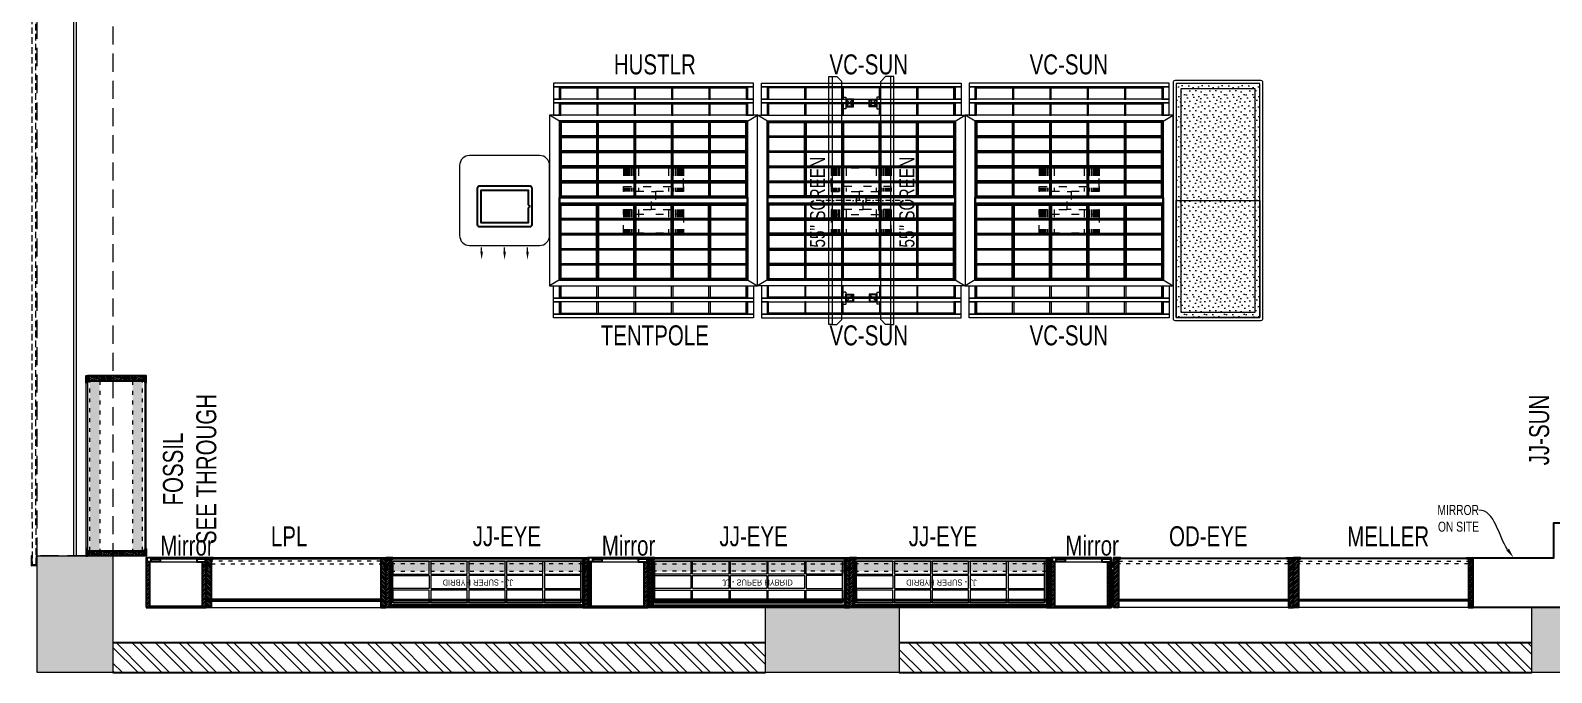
# Model space of a CAD drawing. Header units: feet. Extents: x 3060731 to 3073674, y -5462724 to -5455094.
# Drawn here: x 3060731 to 3068343, y -5462724 to -5459511 of the extents above; entities that cross this region are included whole.
import ezdxf
from ezdxf import colors
from ezdxf.entities.mleader import LeaderData, LeaderLine
from ezdxf.math import Vec2, Vec3

# ---------------------------------------------------------------- set-up
doc = ezdxf.new("R2010")
doc.units = ezdxf.units.FT
doc.header["$LTSCALE"] = 33
doc.header["$MEASUREMENT"] = 0
for name, pattern in [('a_p6_plan_L18$0$HIDDEN', [0.375, 0.25, -0.125]), ('ACAD_ISO03W100', [30, 12, -18]), ('DASHDOT2', [0.5, 0.25, -0.125, 0, -0.125]), ('HIDDEN2', [4.7625, 3.175, -1.5875]), ('HIDDENX2', [0.75, 0.5, -0.25])]:
    doc.linetypes.add(name, pattern=pattern)
for name, color, linetype, lineweight in [('A-Glazing', 4, 'Continuous', 20), ('A-shutter', 8, 'Continuous', 18), ('beam', 90, 'Continuous', 9), ('Column', 243, 'Continuous', 9), ('LENS-DIM', 252, 'Continuous', 5), ('LENS-HATCH', 251, 'Continuous', 5), ('LENS-PARTITION', 21, 'Continuous', 25), ('LENS-TEXT', 31, 'Continuous', 5), ('LENS_DIMENSION', 193, 'Continuous', 0), ('LENS_TEXT', 31, 'Continuous', 5), ('LK-EQPMT', 3, 'Continuous', 18), ('LK-FF&E FLOOR', 1, 'Continuous', 9), ('LK-FF&E WALL', 1, 'Continuous', 9), ('LK-IT', 3, 'Continuous', 18), ('LN-ELEVATION-1', 81, 'Continuous', 25), ('LN-ELEVATION-2', 103, 'Continuous', 20), ('LN-ELEVATION-3', 125, 'Continuous', 18), ('LN-ELEVATION-4', 145, 'Continuous', 13), ('LN-ELEVATION-5', 167, 'Continuous', 5), ('LN-HATCH', 251, 'Continuous', 0), ('PLANO-TXT', 252, 'Continuous', 5), ('rolling shutter', 1, 'Continuous', 5)]:
    doc.layers.add(name, color=color, linetype=linetype, lineweight=lineweight)
doc.layers.add('A-WALL', color=1, linetype='Continuous')
doc.styles.add('LK TXT', font='GILC____.TTF', dxfattribs={"height": 100})
doc.styles.get("Standard").update_dxf_attribs({"font": 'GILC____.TTF'})
pattern_1 = [(315, (-2979398.29, 5461559.52), (58.8666395, 58.8666395), []), (315, (-2979398.29, 5461520.27), (58.8666395, 58.8666395), [])]
pattern_2 = [(45, (4208834.247, 1706614.74), (-4.4901280605, 4.4901280605), [])]
pattern_3 = [(45, (4209134.247, 1706614.74), (-4.4901280605, 4.4901280605), [])]
pattern_4 = [(45, (-22641017.7406, 5157647.994), (-4.4901280605, 4.4901280605), [])]
pattern_5 = [(45, (4210053.0415, 1706864.74), (-4.4901280605, 4.4901280605), [])]
pattern_6 = [(45, (-583719.1914, 43520.887), (3.31456304, 12.1533978), [15.625, -3.125, 0, -3.125])]
pattern_7 = [(45, (-584019.1914, 43520.887), (3.31456304, 12.1533978), [15.625, -3.125, 0, -3.125])]

# ---------------------------------------------------------------- blocks, each defined once
blk = doc.blocks.new('*U43')
at = {"layer": 'A-shutter', "color": 5, "ltscale": 10}
for points in [[(41037616.6, -1561539.2), (41037616.6, -1561544.2), (41037571.6, -1561544.2), (41037571.6, -1561564.2), (41037616.6, -1561564.2), (41037616.6, -1561569.2), (41037566.6, -1561569.2), (41037566.6, -1561539.2)], [(41044076.6, -1561539.2), (41044076.6, -1561544.2), (41044121.6, -1561544.2), (41044121.6, -1561564.2), (41044076.6, -1561564.2), (41044076.6, -1561569.2), (41044126.6, -1561569.2), (41044126.6, -1561539.2)]]:
    blk.add_lwpolyline(points, close=True, dxfattribs=at)
at = {"layer": 'A-shutter', "color": 5, "linetype": 'HIDDENX2', "ltscale": 2}
blk.add_lwpolyline([(41037571.6, -1561544.2), (41037571.6, -1561564.2), (41044121.6, -1561564.2), (41044121.6, -1561544.2)], close=True, dxfattribs=at)
blk = doc.blocks.new('A$C050f36e8')
at = {"layer": 'Column'}
h = blk.add_hatch(color=8, dxfattribs=at)
h.dxf.hatch_style = 1
h.paths.add_polyline_path([(-12530, 0), (-12530, 585), (-12910, 585), (-12910, 0)])
h.paths.add_polyline_path([(-12530, 7045), (-12530, 7630), (-12910, 7630), (-12910, 7045)])
h.paths.add_polyline_path([(-8595, 7305), (-8595, 7630), (-9265, 7630), (-9265, 7305)])
h.paths.add_polyline_path([(-8595, 0), (-8595, 325), (-9265, 325), (-9265, 0)])
h.paths.add_polyline_path([(-4755, 0), (-4755, 325), (-5430, 325), (-5430, 0)])
h.paths.add_polyline_path([(-4755, 7305), (-4755, 7630), (-5430, 7630), (-5430, 7305)])
h.paths.add_polyline_path([(-1395, 6990), (-1395, 7630), (-1645, 7630), (-1645, 6990)])
h.paths.add_polyline_path([(-1395, 1240), (-1395, 1790), (-1645, 1790), (-1645, 1240)])
at = {"layer": 'LN-HATCH'}
h = blk.add_hatch(dxfattribs=at)
h.set_pattern_fill('ANSI32', color=256, scale=222, angle=-90)
h.set_pattern_definition(pattern_1)
h.paths.add_polyline_path([(-1395, 4300), (-1395, 6990), (-1545, 6990), (-1545, 4300)])
h.paths.add_polyline_path([(-1395, 1790), (-1395, 3130), (-1545, 3130), (-1545, 1790)])
h.paths.add_polyline_path([(-150, 1240), (-150, 150), (-585, 150), (-585, 0), (0, 0), (0, 1390), (-1395, 1390), (-1395, 1240)])
h.paths.add_polyline_path([(-1185, 0), (-1185, 150), (-2450, 150), (-2450, 1390), (-2600, 1390), (-2600, 150), (-4755, 150), (-4755, 0)])
h.paths.add_polyline_path([(-1645, 7480), (-1645, 7630), (-4755, 7630), (-4755, 7480)])
h.paths.add_polyline_path([(-9265, 7480), (-9265, 7630), (-12530, 7630), (-12530, 7480)])
h.paths.add_polyline_path([(-9265, 0), (-9265, 150), (-12530, 150), (-12530, 0)])
h = blk.add_hatch(dxfattribs=at)
h.set_pattern_fill('ANSI32', color=256, scale=222, angle=-90)
h.set_pattern_definition(pattern_1)
h.paths.add_polyline_path([(-5430, 7480), (-5430, 7630), (-8595, 7630), (-8595, 7480)])
h.paths.add_polyline_path([(-5430, 0), (-5430, 150), (-8595, 150), (-8595, 0)])
at = {"layer": 'A-WALL'}
for p, q in [((-12530, 150), (-9265, 150)), ((-8595, 150), (-5430, 150)), ((-12530, 0), (-9265, 0)), ((-8595, 0), (-5430, 0))]:
    blk.add_line(p, q, dxfattribs=at)
at = {"layer": 'beam', "linetype": 'a_p6_plan_L18$0$HIDDEN', "lineweight": 5, "ltscale": 11}
blk.add_lwpolyline([(-12530, 585), (-12910, 585), (-12910, 7045), (-12530, 7045)], close=True, dxfattribs=at)
at = {"layer": 'Column'}
for points in [[(-12530, 585), (-12530, 0), (-12910, 0), (-12910, 585)], [(-8595, 325), (-8595, 0), (-9265, 0), (-9265, 325)], [(-4755, 325), (-4755, 0), (-5430, 0), (-5430, 325)]]:
    blk.add_lwpolyline(points, close=True, dxfattribs=at)
at = {"layer": 'rolling shutter', "color": 2, "rotation": 270.0256034861112}
blk.add_blockref('*U43', (1530287.9, 41045355.3), dxfattribs=at)
blk = doc.blocks.new('MIRROR')
at = {"layer": 'LN-HATCH', "ltscale": 0.5}
h = blk.add_hatch(dxfattribs=at)
h.set_pattern_fill('ANSI31', color=256, scale=2)
h.set_pattern_definition([(45, (4060433.7416, 1708720.787), (-4.4901280605, 4.4901280605), [])])
h.paths.add_polyline_path([(212.9, 101.3), (230.9, 101.3), (230.9, -127.7), (212.9, -127.7)])
h.paths.add_polyline_path([(230.9, 95.3), (494.9, 95.3), (494.9, 101.3), (230.9, 101.3)])
h.paths.add_polyline_path([(512.9, 101.3), (494.9, 101.3), (494.9, -127.7), (512.9, -127.7)])
at = {"layer": 'Defpoints'}
blk.add_lwpolyline([(512.9, 101.3), (212.9, 101.3), (212.9, -148.7), (512.9, -148.7)], close=True, dxfattribs=at)
at = {"layer": 'LN-ELEVATION-1'}
for points in [[(212.9, 101.3), (230.9, 101.3), (230.9, -127.7), (212.9, -127.7)], [(230.9, 95.3), (494.9, 95.3), (494.9, 101.3), (230.9, 101.3)], [(512.9, 101.3), (494.9, 101.3), (494.9, -127.7), (512.9, -127.7)], [(259.9, -141.7), (259.9, -127.7), (214.9, -127.7), (214.9, -148.7), (223.9, -148.7), (223.9, -147.2), (216.4, -147.2), (216.4, -141.7)], [(442.9, -141.7), (442.9, -127.7), (487.9, -127.7), (487.9, -148.7), (478.9, -148.7), (478.9, -147.2), (486.4, -147.2), (486.4, -141.7)], [(504.9, -148.7), (504.9, -147.2), (509.4, -147.2), (509.4, -129.2), (487.9, -129.2), (487.9, -127.7), (510.9, -127.7), (510.9, -148.7)]]:
    blk.add_lwpolyline(points, close=True, dxfattribs=at)
at = {"layer": 'LN-ELEVATION-2', "color": 4, "lineweight": 0}
blk.add_lwpolyline([(216.4, -141.7), (486.4, -141.7), (486.4, -147.2), (216.4, -147.2)], close=True, dxfattribs=at)
at = {"layer": 'LN-ELEVATION-2'}
blk.add_lwpolyline([(259.9, -141.7), (442.9, -141.7), (442.9, -127.7), (259.9, -127.7)], close=True, dxfattribs=at)
at = {"layer": 'LN-ELEVATION-4', "ltscale": 0.5}
blk.add_line((478.9, -148.7), (223.9, -148.7), dxfattribs=at)
blk = doc.blocks.new('JJ SH 900')
at = {"layer": 'LN-HATCH', "ltscale": 0.5}
h = blk.add_hatch(dxfattribs=at)
h.set_pattern_fill('ANSI31', color=256, scale=50)
h.paths.add_polyline_path([(-911.8, 0), (-911.8, -190), (-905.8, -190), (-905.8, -200), (-911.8, -200), (-911.8, -244), (-886.8, -244), (-886.8, 0)])
h = blk.add_hatch(dxfattribs=at)
h.set_pattern_fill('ANSI31', color=256, scale=2)
h.set_pattern_definition(pattern_2)
h.paths.add_polyline_path([(-11.8, 0), (-11.8, -190), (-17.8, -190), (-17.8, -200), (-11.8, -200), (-11.8, -244), (-36.8, -244), (-36.8, 0)])
h = blk.add_hatch(dxfattribs=at)
h.set_pattern_fill('ANSI31', color=256, scale=2)
h.set_pattern_definition(pattern_3)
h.paths.add_polyline_path([(-36.8, -40), (-886.8, -40), (-886.8, -34), (-36.8, -34)])
h = blk.add_hatch(dxfattribs=at)
h.set_pattern_fill('ANSI31', color=256, scale=2)
h.set_pattern_definition(pattern_3)
h.paths.add_polyline_path([(-876.8, -244), (-876.8, -250), (-911.8, -250), (-911.8, -244)])
h = blk.add_hatch(dxfattribs=at)
h.set_pattern_fill('ANSI31', color=256, scale=2)
h.set_pattern_definition(pattern_2)
h.paths.add_polyline_path([(-46.8, -244), (-46.8, -250), (-11.8, -250), (-11.8, -244)])
at = {"layer": 'LN-ELEVATION-1', "ltscale": 0.5}
for points in [[(-911.8, 0), (-911.8, -190), (-905.8, -190), (-905.8, -200), (-911.8, -200), (-911.8, -244), (-886.8, -244), (-886.8, 0)], [(-11.8, 0), (-11.8, -190), (-17.8, -190), (-17.8, -200), (-11.8, -200), (-11.8, -244), (-36.8, -244), (-36.8, 0)], [(-36.8, -40), (-886.8, -40), (-886.8, -34), (-36.8, -34)], [(-876.8, -244), (-876.8, -250), (-911.8, -250), (-911.8, -244)], [(-46.8, -244), (-46.8, -250), (-11.8, -250), (-11.8, -244)]]:
    blk.add_lwpolyline(points, close=True, dxfattribs=at)
at = {"layer": 'LN-ELEVATION-3', "ltscale": 0.5}
for p, q in [((-886.8, 0), (-36.8, 0)), ((-876.8, -244), (-46.8, -244)), ((-46.8, -250), (-876.8, -250))]:
    blk.add_line(p, q, dxfattribs=at)
at = {"layer": 'LN-ELEVATION-4', "linetype": 'ACAD_ISO03W100', "ltscale": 0.05}
blk.add_lwpolyline([(-886.8, -220), (-36.8, -220), (-36.8, -232), (-886.8, -232)], close=True, dxfattribs=at)
blk = doc.blocks.new('JJ SHD 1010')
h = blk.add_hatch(color=177)
h.dxf.hatch_style = 1
h.paths.add_polyline_path([(992, 68), (25, 68), (25, 18), (992, 18)])
at = {"layer": 'LN-HATCH', "ltscale": 0.5}
h = blk.add_hatch(dxfattribs=at)
h.set_pattern_fill('ANSI31', color=256, scale=2)
h.set_pattern_definition(pattern_4)
h.paths.add_polyline_path([(7, 250), (7, 60), (13, 60), (13, 50), (7, 50), (7, 6), (25, 6), (25, 250)])
h = blk.add_hatch(dxfattribs=at)
h.set_pattern_fill('ANSI31', color=256, scale=2)
h.set_pattern_definition([(45, (-26738022.0714, 3448847.7265), (-4.4901280605, 4.4901280605), [])])
h.paths.add_polyline_path([(1017, 250), (1017, 60), (1011, 60), (1011, 50), (1017, 50), (1017, 6), (999, 6), (999, 250)])
h = blk.add_hatch(dxfattribs=at)
h.set_pattern_fill('ANSI31', color=256, scale=2)
h.set_pattern_definition(pattern_5)
h.paths.add_polyline_path([(882, 210), (32, 210), (32, 216), (882, 216)])
h = blk.add_hatch(dxfattribs=at)
h.set_pattern_fill('ANSI31', color=256, scale=2)
h.set_pattern_definition(pattern_4)
h.paths.add_polyline_path([(35, 6), (35, 0), (7, 0), (7, 6)])
h = blk.add_hatch(dxfattribs=at)
h.set_pattern_fill('ANSI31', color=256, scale=2)
h.set_pattern_definition(pattern_5)
h.paths.add_polyline_path([(42, 6), (42, 0), (7, 0), (7, 6)])
h = blk.add_hatch(dxfattribs=at)
h.set_pattern_fill('ANSI31', color=256, scale=2)
h.set_pattern_definition([(45, (-22640834.7406, 5157647.994), (-4.4901280605, 4.4901280605), [])])
h.paths.add_polyline_path([(982, 6), (982, 0), (1017, 0), (1017, 6)])
h = blk.add_hatch(dxfattribs=at)
h.set_pattern_fill('ANSI31', color=256, scale=2)
h.set_pattern_definition([(45, (4209863.0415, 1706864.74), (-4.4901280605, 4.4901280605), [])])
h.paths.add_polyline_path([(982, 6), (982, 0), (1017, 0), (1017, 6)])
at = {"layer": 'LN-ELEVATION-1', "ltscale": 0.5}
for points in [[(7, 250), (7, 60), (13, 60), (13, 50), (7, 50), (7, 6), (25, 6), (25, 250)], [(7, 250), (7, 60), (13, 60), (13, 50), (7, 50), (7, 6), (32, 6), (32, 250)], [(25, 238), (999, 238), (999, 244), (25, 244)], [(1017, 250), (1017, 60), (1011, 60), (1011, 50), (1017, 50), (1017, 6), (992, 6), (992, 250)], [(1017, 250), (1017, 60), (1011, 60), (1011, 50), (1017, 50), (1017, 6), (999, 6), (999, 250)], [(992, 210), (32, 210), (32, 216), (992, 216)], [(42, 6), (42, 0), (7, 0), (7, 6)], [(42, 6), (42, 0), (7, 0), (7, 6)], [(982, 6), (982, 0), (1017, 0), (1017, 6)], [(982, 6), (982, 0), (1017, 0), (1017, 6)]]:
    blk.add_lwpolyline(points, close=True, dxfattribs=at)
at = {"layer": 'LN-ELEVATION-2', "ltscale": 0.5}
blk.add_lwpolyline([(41.7, 226), (982, 226), (982, 18), (41.7, 18)], close=True, dxfattribs=at)
at = {"layer": 'LN-ELEVATION-3', "ltscale": 0.5}
for p, q in [((999, 250), (25, 250)), ((32, 250), (992, 250)), ((982, 6), (42, 6)), ((42, 6), (982, 6)), ((42, 0), (982, 0)), ((982, 0), (42, 0))]:
    blk.add_line(p, q, dxfattribs=at)
for points in [[(223.3, 226), (41.7, 226), (41.7, 162), (223.3, 162)], [(223.3, 154), (41.7, 154), (41.7, 90), (223.3, 90)], [(413, 226), (231.3, 226), (231.3, 162), (413, 162)], [(413, 154), (231.3, 154), (231.3, 90), (413, 90)], [(602.7, 226), (421, 226), (421, 162), (602.7, 162)], [(602.7, 154), (421, 154), (421, 90), (602.7, 90)], [(792.3, 226), (610.7, 226), (610.7, 162), (792.3, 162)], [(792.3, 154), (610.7, 154), (610.7, 90), (792.3, 90)], [(982, 226), (800.3, 226), (800.3, 162), (982, 162)], [(982, 90), (800.3, 90), (800.3, 154), (982, 154)], [(223.3, 82), (41.7, 82), (41.7, 18), (223.3, 18)], [(413, 82), (231.3, 82), (231.3, 18), (413, 18)], [(602.7, 82), (421, 82), (421, 18), (602.7, 18)], [(792.3, 82), (610.7, 82), (610.7, 18), (792.3, 18)], [(982, 82), (800.3, 82), (800.3, 18), (982, 18)]]:
    blk.add_lwpolyline(points, close=True, dxfattribs=at)
at = {"layer": 'LN-ELEVATION-4', "linetype": 'ACAD_ISO03W100', "ltscale": 0.05}
for points in [[(992, 68), (25, 68), (25, 18), (992, 18)], [(32, 30), (992, 30), (992, 18), (32, 18)]]:
    blk.add_lwpolyline(points, close=True, dxfattribs=at)
at = {"ltscale": 0.5, "insert": (380.5, 139.3), "char_height": 30, "attachment_point": 1}
blk.add_mtext_dynamic_manual_height_columns('\\pt120;JJ - SUPER HYBRID', width=526.835, gutter_width=500, heights=[0], dxfattribs=at)
blk = doc.blocks.new('JJ STSH 900')
h = blk.add_hatch(color=177)
h.dxf.hatch_style = 1
h.paths.add_polyline_path([(425, 50), (-425, 50), (-425, 0), (425, 0)])
h = blk.add_hatch(color=177)
h.dxf.hatch_style = 1
h.paths.add_polyline_path([(425, -164), (-425, -164), (-425, -214), (425, -214)])
at = {"layer": 'LN-HATCH', "ltscale": 0.5}
h = blk.add_hatch(dxfattribs=at)
h.set_pattern_fill('ANSI36', color=256, scale=50)
h.set_pattern_definition(pattern_6)
h.paths.add_polyline_path([(-415, 62), (-415, 68), (-450, 68), (-450, 62)])
h = blk.add_hatch(dxfattribs=at)
h.set_pattern_fill('ANSI36', color=256, scale=50)
h.set_pattern_definition(pattern_6)
h.paths.add_polyline_path([(-425, 62), (-450, 62), (-450, 18), (-450, 8), (-450, -226), (-425, -226)])
h = blk.add_hatch(dxfattribs=at)
h.set_pattern_fill('ANSI36', color=256, scale=50)
h.set_pattern_definition(pattern_7)
h.paths.add_polyline_path([(415, 62), (415, 68), (450, 68), (450, 62)])
h = blk.add_hatch(dxfattribs=at)
h.set_pattern_fill('ANSI36', color=256, scale=50)
h.set_pattern_definition(pattern_7)
h.paths.add_polyline_path([(450, 8), (450, 18), (450, 62), (425, 62), (425, -226), (450, -226)])
h = blk.add_hatch(dxfattribs=at)
h.set_pattern_fill('ANSI36', color=256, scale=50)
h.set_pattern_definition(pattern_6)
h.paths.add_polyline_path([(-415, -226), (-415, -232), (-450, -232), (-450, -226)])
h = blk.add_hatch(dxfattribs=at)
h.set_pattern_fill('ANSI36', color=256, scale=50)
h.set_pattern_definition(pattern_7)
h.paths.add_polyline_path([(415, -226), (415, -232), (450, -232), (450, -226)])
at = {"layer": 'LN-ELEVATION-1', "ltscale": 0.5}
for points in [[(-415, 62), (-415, 68), (-450, 68), (-450, 62)], [(-450, -226), (-450, 8), (-450, 8), (-450, 18), (-450, 18), (-450, 62), (-425, 62), (-425, -226)], [(415, 62), (415, 68), (450, 68), (450, 62)], [(450, -226), (450, 8), (450, 8), (450, 18), (450, 18), (450, 62), (425, 62), (425, -226)], [(-415, -226), (-415, -232), (-450, -232), (-450, -226)], [(415, -226), (415, -232), (450, -232), (450, -226)]]:
    blk.add_lwpolyline(points, close=True, dxfattribs=at)
at = {"layer": 'LN-ELEVATION-3', "ltscale": 0.5}
for p, q in [((-415, 68), (415, 68)), ((415, 62), (-415, 62)), ((425, -226), (-425, -226)), ((415, -226), (-415, -226)), ((-415, -232), (415, -232))]:
    blk.add_line(p, q, dxfattribs=at)
at = {"layer": 'LN-ELEVATION-4', "linetype": 'ACAD_ISO03W100', "ltscale": 0.05}
for points in [[(425, 0), (-425, 0), (-425, 50), (425, 50)], [(425, -164), (-425, -164), (-425, -214), (425, -214)]]:
    blk.add_lwpolyline(points, close=True, dxfattribs=at)
blk = doc.blocks.new('ffgd')
at = {"layer": 'LN-ELEVATION-4', "linetype": 'ACAD_ISO03W100', "ltscale": 0.1}
blk.add_lwpolyline([(0, 47.3), (0, -41.5), (-20, -41.5), (-20, 47.3)], close=True, dxfattribs=at)
at = {"layer": 'LN-ELEVATION-5', "linetype": 'ACAD_ISO03W100', "ltscale": 0.1}
for p, q in [((-159.9, 165.7), (-159.9, 47.3)), ((-159.7, 165.7), (-159.7, 47.3)), ((-159.4, 165.7), (-159.4, 47.3)), ((-159, 165.7), (-159, 47.3)), ((-158.5, 165.7), (-158.5, 47.3)), ((-157.9, 165.7), (-157.9, 47.3)), ((-157.1, 165.7), (-157.1, 47.3)), ((-156.1, 165.7), (-156.1, 47.3)), ((-154.1, 165.7), (-154.1, 47.3)), ((-151.1, 165.7), (-151.1, 47.3)), ((-146.1, 165.7), (-146.1, 47.3)), ((-141.1, 165.7), (-141.1, 47.3)), ((-135.1, 165.7), (-135.1, 47.3)), ((-128.1, 165.7), (-128.1, 47.3)), ((-120.1, 165.7), (-120.1, 47.3)), ((-111.1, 165.7), (-111.1, 47.3)), ((-102.1, 165.7), (-102.1, 47.3)), ((-85, 165.7), (-85, 47.3)), ((65, 165.7), (65, 47.3)), ((82.1, 165.7), (82.1, 47.3)), ((91.1, 165.7), (91.1, 47.3)), ((100.1, 165.7), (100.1, 47.3)), ((108.1, 165.7), (108.1, 47.3)), ((115.1, 165.7), (115.1, 47.3)), ((121.1, 165.7), (121.1, 47.3)), ((126.1, 165.7), (126.1, 47.3)), ((131.1, 165.7), (131.1, 47.3)), ((134.1, 165.7), (134.1, 47.3)), ((136.1, 165.7), (136.1, 47.3)), ((137.1, 165.7), (137.1, 47.3)), ((137.9, 165.7), (137.9, 47.3)), ((138.5, 165.7), (138.5, 47.3)), ((139, 165.7), (139, 47.3)), ((139.4, 165.7), (139.4, 47.3)), ((139.7, 165.7), (139.7, 47.3)), ((139.9, 165.7), (139.9, 47.3)), ((-159.9, -41.5), (-159.9, -159.9)), ((-159.7, -41.5), (-159.7, -159.9)), ((-159.4, -41.5), (-159.4, -159.9)), ((-159, -41.5), (-159, -159.9)), ((-158.5, -41.5), (-158.5, -159.9)), ((-157.9, -41.5), (-157.9, -159.9)), ((-157.1, -41.5), (-157.1, -159.9)), ((-156.1, -41.5), (-156.1, -159.9)), ((-154.1, -41.5), (-154.1, -159.9)), ((-151.1, -41.5), (-151.1, -159.9)), ((-146.1, -41.5), (-146.1, -159.9)), ((-141.1, -41.5), (-141.1, -159.9)), ((-135.1, -41.5), (-135.1, -159.9)), ((-128.1, -41.5), (-128.1, -159.9)), ((-120.1, -41.5), (-120.1, -159.9)), ((-111.1, -41.5), (-111.1, -159.9)), ((-102.1, -41.5), (-102.1, -159.9)), ((-85, -41.5), (-85, -159.9)), ((65, -41.5), (65, -159.9)), ((82.1, -41.5), (82.1, -159.9)), ((91.1, -41.5), (91.1, -159.9)), ((100.1, -41.5), (100.1, -159.9)), ((108.1, -41.5), (108.1, -159.9)), ((115.1, -41.5), (115.1, -159.9)), ((121.1, -41.5), (121.1, -159.9)), ((126.1, -41.5), (126.1, -159.9)), ((131.1, -41.5), (131.1, -159.9)), ((134.1, -41.5), (134.1, -159.9)), ((136.1, -41.5), (136.1, -159.9)), ((137.1, -41.5), (137.1, -159.9)), ((137.9, -41.5), (137.9, -159.9)), ((138.5, -41.5), (138.5, -159.9)), ((139, -41.5), (139, -159.9)), ((139.4, -41.5), (139.4, -159.9)), ((139.7, -41.5), (139.7, -159.9)), ((139.9, -41.5), (139.9, -159.9))]:
    blk.add_line(p, q, dxfattribs=at)
for points in [[(140, 73), (140, 165.7), (-160, 165.7), (-160, 73)], [(140, -67.1), (140, -159.9), (-160, -159.9), (-160, -67.1)]]:
    blk.add_lwpolyline(points, dxfattribs=at)
for points in [[(140, 73), (140, 47.3), (-160, 47.3), (-160, 73)], [(140, -41.5), (140, -67.1), (-160, -67.1), (-160, -41.5)]]:
    blk.add_lwpolyline(points, close=True, dxfattribs=at)
blk = doc.blocks.new('EURO 1040 x 1175')
at = {"layer": 'LN-ELEVATION-1'}
for points in [[(-470, -327.4), (470, -327.4), (470, 467.6), (-470, 467.6)], [(-470, 85.1), (470, 85.1), (470, 467.6), (-470, 467.6)], [(-283.2, 85.1), (-277.2, 85.1), (-277.2, 467.6), (-283.2, 467.6)], [(-96.4, 85.1), (-90.4, 85.1), (-90.4, 467.6), (-96.4, 467.6)], [(90.4, 85.1), (96.4, 85.1), (96.4, 467.6), (90.4, 467.6)], [(277.2, 85.1), (283.2, 85.1), (283.2, 467.6), (277.2, 467.6)], [(-470, 386.6), (-283.2, 386.6), (-283.2, 392.6), (-470, 392.6)], [(-277.2, 386.6), (-96.4, 386.6), (-96.4, 392.6), (-277.2, 392.6)], [(-90.4, 386.6), (90.4, 386.6), (90.4, 392.6), (-90.4, 392.6)], [(96.4, 386.6), (277.2, 386.6), (277.2, 392.6), (96.4, 392.6)], [(283.2, 386.6), (470, 386.6), (470, 392.6), (283.2, 392.6)], [(-470, 311.2), (-283.2, 311.2), (-283.2, 317.2), (-470, 317.2)], [(-277.2, 311.2), (-96.4, 311.2), (-96.4, 317.2), (-277.2, 317.2)], [(-90.4, 311.2), (90.4, 311.2), (90.4, 317.2), (-90.4, 317.2)], [(96.4, 311.2), (277.2, 311.2), (277.2, 317.2), (96.4, 317.2)], [(283.2, 311.2), (470, 311.2), (470, 317.2), (283.2, 317.2)], [(-470, 235.8), (-283.2, 235.8), (-283.2, 241.8), (-470, 241.8)], [(-277.2, 235.8), (-96.4, 235.8), (-96.4, 241.8), (-277.2, 241.8)], [(-90.4, 235.8), (90.4, 235.8), (90.4, 241.8), (-90.4, 241.8)], [(96.4, 235.8), (277.2, 235.8), (277.2, 241.8), (96.4, 241.8)], [(283.2, 235.8), (470, 235.8), (470, 241.8), (283.2, 241.8)], [(-470, 160.4), (-283.2, 160.4), (-283.2, 166.4), (-470, 166.4)], [(-277.2, 160.4), (-96.4, 160.4), (-96.4, 166.4), (-277.2, 166.4)], [(-90.4, 160.4), (90.4, 160.4), (90.4, 166.4), (-90.4, 166.4)], [(96.4, 160.4), (277.2, 160.4), (277.2, 166.4), (96.4, 166.4)], [(283.2, 160.4), (470, 160.4), (470, 166.4), (283.2, 166.4)], [(-470, 85.1), (470, 85.1), (470, 55.1), (-470, 55.1)], [(-470, 55.1), (470, 55.1), (470, -327.4), (-470, -327.4)], [(-283.2, 55.1), (-277.2, 55.1), (-277.2, -327.4), (-283.2, -327.4)], [(-96.4, 55.1), (-90.4, 55.1), (-90.4, -327.4), (-96.4, -327.4)], [(90.4, 55.1), (96.4, 55.1), (96.4, -327.4), (90.4, -327.4)], [(277.2, 55.1), (283.2, 55.1), (283.2, -327.4), (277.2, -327.4)], [(-470, -20.3), (-283.2, -20.3), (-283.2, -26.3), (-470, -26.3)], [(-277.2, -20.3), (-96.4, -20.3), (-96.4, -26.3), (-277.2, -26.3)], [(-90.4, -20.3), (90.4, -20.3), (90.4, -26.3), (-90.4, -26.3)], [(96.4, -20.3), (277.2, -20.3), (277.2, -26.3), (96.4, -26.3)], [(283.2, -20.3), (470, -20.3), (470, -26.3), (283.2, -26.3)], [(-470, -95.7), (-283.2, -95.7), (-283.2, -101.7), (-470, -101.7)], [(-277.2, -95.7), (-96.4, -95.7), (-96.4, -101.7), (-277.2, -101.7)], [(-90.4, -95.7), (90.4, -95.7), (90.4, -101.7), (-90.4, -101.7)], [(96.4, -95.7), (277.2, -95.7), (277.2, -101.7), (96.4, -101.7)], [(283.2, -95.7), (470, -95.7), (470, -101.7), (283.2, -101.7)], [(-470, -171.1), (-283.2, -171.1), (-283.2, -177.1), (-470, -177.1)], [(-277.2, -171.1), (-96.4, -171.1), (-96.4, -177.1), (-277.2, -177.1)], [(-90.4, -171.1), (90.4, -171.1), (90.4, -177.1), (-90.4, -177.1)], [(96.4, -171.1), (277.2, -171.1), (277.2, -177.1), (96.4, -177.1)], [(283.2, -171.1), (470, -171.1), (470, -177.1), (283.2, -177.1)], [(-470, -246.4), (-283.2, -246.4), (-283.2, -252.4), (-470, -252.4)], [(-277.2, -246.4), (-96.4, -246.4), (-96.4, -252.4), (-277.2, -252.4)], [(-90.4, -246.4), (90.4, -246.4), (90.4, -252.4), (-90.4, -252.4)], [(96.4, -246.4), (277.2, -246.4), (277.2, -252.4), (96.4, -252.4)], [(283.2, -246.4), (470, -246.4), (470, -252.4), (283.2, -252.4)]]:
    blk.add_lwpolyline(points, close=True, dxfattribs=at)
for points in [[(-283.2, 461.6), (-464, 461.6), (-464, 317.2)], [(-96.4, 461.6), (-277.2, 461.6)], [(90.4, 461.6), (-90.4, 461.6)], [(277.2, 461.6), (96.4, 461.6)], [(464, 317.2), (464, 461.6), (283.2, 461.6)], [(-464, 311.2), (-464, 241.8)], [(464, 241.8), (464, 311.2)], [(-464, 235.8), (-464, 166.4)], [(464, 166.4), (464, 235.8)], [(-464, 160.4), (-464, 91.1), (-283.2, 91.1)], [(283.2, 91.1), (464, 91.1), (464, 160.4)], [(-277.2, 91.1), (-96.4, 91.1)], [(-90.4, 91.1), (90.4, 91.1)], [(96.4, 91.1), (277.2, 91.1)], [(-464, -20.3), (-464, 49.1), (-283.2, 49.1)], [(-277.2, 49.1), (-96.4, 49.1)], [(-90.4, 49.1), (90.4, 49.1)], [(96.4, 49.1), (277.2, 49.1)], [(283.2, 49.1), (464, 49.1), (464, -20.3)], [(-464, -95.7), (-464, -26.3)], [(464, -26.3), (464, -95.7)], [(-464, -171.1), (-464, -101.7)], [(464, -101.7), (464, -171.1)], [(-283.2, -321.4), (-464, -321.4), (-464, -177.1)], [(464, -177.1), (464, -321.4), (283.2, -321.4)], [(-96.4, -321.4), (-277.2, -321.4)], [(90.4, -321.4), (-90.4, -321.4)], [(277.2, -321.4), (96.4, -321.4)]]:
    blk.add_lwpolyline(points, dxfattribs=at)
at = {"layer": 'LN-ELEVATION-2'}
blk.add_lwpolyline([(-520, -357.4), (520, -357.4), (520, 497.6), (-520, 497.6)], close=True, dxfattribs=at)
for points in [[(-470, 467.6), (-520, 497.6)], [(470, 467.6), (520, 497.6)], [(-470, -327.4), (-520, -357.4)], [(470, -327.4), (520, -357.4)]]:
    blk.add_lwpolyline(points, dxfattribs=at)
at = {"layer": 'LN-ELEVATION-3'}
for points in [[(-500, 559.6), (500, 559.6), (500, 577.6), (-500, 577.6)], [(-500, 497.6), (-470, 497.6), (-470, 559.6), (-500, 559.6)], [(470, 497.6), (500, 497.6), (500, 559.6), (470, 559.6)], [(-500, -357.4), (-470, -357.4), (-470, -419.4), (-500, -419.4)], [(470, -357.4), (500, -357.4), (500, -419.4), (470, -419.4)], [(-500, -419.4), (500, -419.4), (500, -437.4), (-500, -437.4)]]:
    blk.add_lwpolyline(points, close=True, dxfattribs=at)
at = {"layer": 'LN-ELEVATION-4'}
for points in [[(-500, 639.6), (500, 639.6), (500, 657.6), (-500, 657.6)], [(-500, 577.6), (-470, 577.6), (-470, 639.6), (-500, 639.6)], [(470, 577.6), (500, 577.6), (500, 639.6), (470, 639.6)], [(-470, 497.6), (-464, 497.6), (-464, 559.6), (-470, 559.6)], [(-464, 553.6), (-283.2, 553.6), (-283.2, 559.6), (-464, 559.6)], [(-283.2, 497.6), (-277.2, 497.6), (-277.2, 559.6), (-283.2, 559.6)], [(-277.2, 553.6), (-96.4, 553.6), (-96.4, 559.6), (-277.2, 559.6)], [(-96.4, 497.6), (-90.4, 497.6), (-90.4, 559.6), (-96.4, 559.6)], [(-90.4, 553.6), (90.4, 553.6), (90.4, 559.6), (-90.4, 559.6)], [(90.4, 497.6), (96.4, 497.6), (96.4, 559.6), (90.4, 559.6)], [(96.4, 553.6), (277.2, 553.6), (277.2, 559.6), (96.4, 559.6)], [(277.2, 497.6), (283.2, 497.6), (283.2, 559.6), (277.2, 559.6)], [(283.2, 553.6), (464, 553.6), (464, 559.6), (283.2, 559.6)], [(464, 497.6), (470, 497.6), (470, 559.6), (464, 559.6)], [(-470, -357.4), (-464, -357.4), (-464, -419.4), (-470, -419.4)], [(-283.2, -357.4), (-277.2, -357.4), (-277.2, -419.4), (-283.2, -419.4)], [(-96.4, -357.4), (-90.4, -357.4), (-90.4, -419.4), (-96.4, -419.4)], [(90.4, -357.4), (96.4, -357.4), (96.4, -419.4), (90.4, -419.4)], [(277.2, -357.4), (283.2, -357.4), (283.2, -419.4), (277.2, -419.4)], [(464, -357.4), (470, -357.4), (470, -419.4), (464, -419.4)], [(-500, -437.4), (-470, -437.4), (-470, -499.4), (-500, -499.4)], [(-464, -413.4), (-283.2, -413.4), (-283.2, -419.4), (-464, -419.4)], [(-277.2, -413.4), (-96.4, -413.4), (-96.4, -419.4), (-277.2, -419.4)], [(-90.4, -413.4), (90.4, -413.4), (90.4, -419.4), (-90.4, -419.4)], [(96.4, -413.4), (277.2, -413.4), (277.2, -419.4), (96.4, -419.4)], [(283.2, -413.4), (464, -413.4), (464, -419.4), (283.2, -419.4)], [(470, -437.4), (500, -437.4), (500, -499.4), (470, -499.4)], [(-500, -499.4), (500, -499.4), (500, -517.4), (-500, -517.4)]]:
    blk.add_lwpolyline(points, close=True, dxfattribs=at)
at = {"layer": 'LN-ELEVATION-5'}
for points in [[(-470, 577.6), (-464, 577.6), (-464, 639.6), (-470, 639.6)], [(-464, 633.6), (-283.2, 633.6), (-283.2, 639.6), (-464, 639.6)], [(-283.2, 577.6), (-277.2, 577.6), (-277.2, 639.6), (-283.2, 639.6)], [(-277.2, 633.6), (-96.4, 633.6), (-96.4, 639.6), (-277.2, 639.6)], [(-96.4, 577.6), (-90.4, 577.6), (-90.4, 639.6), (-96.4, 639.6)], [(-90.4, 633.6), (90.4, 633.6), (90.4, 639.6), (-90.4, 639.6)], [(90.4, 577.6), (96.4, 577.6), (96.4, 639.6), (90.4, 639.6)], [(96.4, 633.6), (277.2, 633.6), (277.2, 639.6), (96.4, 639.6)], [(277.2, 577.6), (283.2, 577.6), (283.2, 639.6), (277.2, 639.6)], [(283.2, 633.6), (464, 633.6), (464, 639.6), (283.2, 639.6)], [(464, 577.6), (470, 577.6), (470, 639.6), (464, 639.6)], [(-470, -437.4), (-464, -437.4), (-464, -499.4), (-470, -499.4)], [(-283.2, -437.4), (-277.2, -437.4), (-277.2, -499.4), (-283.2, -499.4)], [(-96.4, -437.4), (-90.4, -437.4), (-90.4, -499.4), (-96.4, -499.4)], [(90.4, -437.4), (96.4, -437.4), (96.4, -499.4), (90.4, -499.4)], [(277.2, -437.4), (283.2, -437.4), (283.2, -499.4), (277.2, -499.4)], [(464, -437.4), (470, -437.4), (470, -499.4), (464, -499.4)], [(-464, -493.4), (-283.2, -493.4), (-283.2, -499.4), (-464, -499.4)], [(-277.2, -493.4), (-96.4, -493.4), (-96.4, -499.4), (-277.2, -499.4)], [(-90.4, -493.4), (90.4, -493.4), (90.4, -499.4), (-90.4, -499.4)], [(96.4, -493.4), (277.2, -493.4), (277.2, -499.4), (96.4, -499.4)], [(283.2, -493.4), (464, -493.4), (464, -499.4), (283.2, -499.4)]]:
    blk.add_lwpolyline(points, close=True, dxfattribs=at)
at = {"layer": 'LENS-DIM'}
blk.add_blockref('ffgd', (10, 67.1), dxfattribs=at)
blk = doc.blocks.new('GREETR 450x450')
at = {"layer": 'LN-ELEVATION-1', "linetype": 'ByBlock', "lineweight": -2}
for p, q in [((481.3, 339.7), (461, 339.7)), ((481.3, 225), (461, 225)), ((481.3, 110.3), (461, 110.3))]:
    blk.add_line(p, q, dxfattribs=at)
at = {"layer": 'LN-ELEVATION-1'}
for points in [[(355.5, 98.3), (355.5, 352.3, 0.414214), (345.5, 362.3), (163.5, 362.3, 0.414214), (153.5, 352.3), (153.5, 98.3, 0.414214), (163.5, 88.3), (345.5, 88.3, 0.414214)], [(264, 342.8), (336.5, 342.8), (336.5, 107.8), (172.5, 107.8), (172.5, 342.8), (245, 342.8, 0.327538), (246.9, 344.2, -0.733799), (262.1, 344.2, 0.327538)]]:
    blk.add_lwpolyline(points, format="xyb", close=True, dxfattribs=at)
at = {"layer": 'LN-ELEVATION-1', "linetype": 'ByBlock', "lineweight": -2}
for points in [[(481.3, 346.4), (481.3, 333.1), (521.3, 339.7)], [(481.3, 231.7), (481.3, 218.3), (521.3, 225)], [(481.3, 116.9), (481.3, 103.6), (521.3, 110.3)]]:
    blk.add_solid(points, dxfattribs=at)
at = {"layer": 'LN-ELEVATION-2'}
blk.add_lwpolyline([(50, 0), (400, 0, 0.414214), (450, 50), (450, 400, 0.414214), (400, 450), (50, 450, 0.414214), (0, 400), (0, 50, 0.414214)], format="xyb", close=True, dxfattribs=at)
blk = doc.blocks.new('2 seater bench')
at = {"layer": 'LENS-HATCH', "lineweight": 0}
h = blk.add_hatch(dxfattribs=at)
h.set_pattern_fill('STIP1', color=177, scale=100, angle=270, pattern_type=2)
h.set_pattern_definition([(270, (6617251.08, -170421.61), (100, -2e-13), [0, -100]), (270, (6617235.08, -170433.61), (100, -2e-13), [0, -100]), (270, (6617211.08, -170428.61), (100, -2e-13), [0, -100]), (270, (6617188.08, -170463.61), (100, -2e-13), [0, -100]), (270, (6617224.08, -170460.61), (100, -2e-13), [0, -100]), (270, (6617248.08, -170487.61), (100, -2e-13), [0, -100]), (270, (6617255.08, -170452.61), (100, -2e-13), [0, -100]), (270, (6617214.08, -170494.61), (100, -2e-13), [0, -100]), (270, (6617182.08, -170489.61), (100, -2e-13), [0, -100]), (270, (6617167.08, -170415.61), (100, -2e-13), [0, -100]), (270, (6617187.08, -170433.61), (100, -2e-13), [0, -100]), (270, (6617168.08, -170447.61), (100, -2e-13), [0, -100]), (270, (6617232.08, -170508.61), (100, -2e-13), [0, -100]), (270, (6617207.08, -170476.61), (100, -2e-13), [0, -100]), (270, (6617240.08, -170468.61), (100, -2e-13), [0, -100]), (270, (6617231.08, -170485.61), (100, -2e-13), [0, -100]), (270, (6617204.08, -170449.61), (100, -2e-13), [0, -100]), (270, (6617258.08, -170477.61), (100, -2e-13), [0, -100]), (270, (6617199.08, -170508.61), (100, -2e-13), [0, -100]), (270, (6617169.08, -170505.61), (100, -2e-13), [0, -100])])
h.paths.add_polyline_path([(585, 210), (0, 210), (0, -210), (585, -210)])
h.paths.add_polyline_path([(0, 245), (0, -210)])
h.paths.add_polyline_path([(-585, 210), (0, 210), (0, -210), (-585, -210)])
at = {"layer": 'LN-ELEVATION-2', "ltscale": 0.5}
for points in [[(-585, 210), (0, 210), (0, -210), (-585, -210)], [(585, 210), (0, 210), (0, -210), (585, -210)]]:
    blk.add_lwpolyline(points, close=True, dxfattribs=at)
at = {"layer": 'LN-ELEVATION-5', "ltscale": 0.5}
blk.add_lwpolyline([(590, 225), (-590, 225, 0.414214), (-600, 215), (-600, -215, 0.414214), (-590, -225), (590, -225, 0.414214), (600, -215), (600, 215, 0.414214)], format="xyb", close=True, dxfattribs=at)
blk.add_lwpolyline([(585, 210), (-585, 210), (-585, -210), (585, -210)], close=True, dxfattribs=at)
at = {"layer": 'LN-ELEVATION-5', "linetype": 'HIDDEN2', "ltscale": 11}
blk.add_lwpolyline([(-560, 185), (560, 185), (560, -185), (-560, -185)], close=True, dxfattribs=at)
blk = doc.blocks.new('55INCH')
at = {"layer": 'LK-EQPMT', "ltscale": 12}
for p, q in [((2111558.8, 1135690.5), (2111583.2, 1135690.5)), ((2111583.2, 1135690.5), (2111607.7, 1135666)), ((2111607.7, 1134473.9), (2111607.7, 1135666)), ((2111607.7, 1135587.9), (2111627.2, 1135587.9)), ((2111627.2, 1135587.9), (2111627.2, 1135529.3)), ((2111627.2, 1135529.3), (2111607.7, 1135529.3)), ((2111627.2, 1134610.6), (2111607.7, 1134610.6)), ((2111607.7, 1134552), (2111627.2, 1134552)), ((2111627.2, 1134610.6), (2111627.2, 1134552)), ((2111583.2, 1134449.5), (2111607.7, 1134473.9)), ((2111558.8, 1134449.5), (2111583.2, 1134449.5))]:
    blk.add_line(p, q, dxfattribs=at)
at = {"layer": 'LK-EQPMT'}
for p, q in [((2111661.6, 1135543.3), (2111631, 1135573.9)), ((2111661.6, 1135573.9), (2111631, 1135543.3)), ((2111661.6, 1134597.1), (2111631, 1134566.5))]:
    blk.add_line(p, q, dxfattribs=at)
at = {"layer": 'LK-EQPMT', "ltscale": 12}
blk.add_lwpolyline([(2111542.6, 1135690.5), (2111558.8, 1135690.5), (2111558.8, 1134449.5), (2111542.6, 1134449.5)], close=True, dxfattribs=at)
at = {"layer": 'LK-EQPMT'}
for points in [[(2111627.2, 1135577.7), (2111627.2, 1135539.5), (2111665.4, 1135539.5), (2111665.4, 1135577.7)], [(2111631, 1135573.9), (2111631, 1135543.3), (2111661.6, 1135543.3), (2111661.6, 1135573.9)], [(2111627.2, 1134562.7), (2111627.2, 1134600.9), (2111665.4, 1134600.9), (2111665.4, 1134562.7)], [(2111631, 1134566.5), (2111631, 1134597.1), (2111661.6, 1134597.1), (2111661.6, 1134566.5)]]:
    blk.add_lwpolyline(points, close=True, dxfattribs=at)

msp = doc.modelspace()

# ---------------------------------------------------------------- linework, layer by layer
at = {"layer": 'A-Glazing'}
msp.add_lwpolyline([(3060959.9, -5455679.4), (3060959.9, -5462139.4), (3060947.9, -5462139.4), (3060947.9, -5455679.4)], close=True, dxfattribs=at)
at = {"layer": 'LENS-PARTITION'}
msp.add_lwpolyline([(3067951.7, -5462149.4), (3068354.1, -5462149.4), (3068354.1, -5461974.4), (3068604.1, -5461974.4), (3068604.1, -5462399.4), (3067951.7, -5462399.4)], close=True, dxfattribs=at)
at = {"layer": 'LK-IT', "color": 1, "linetype": 'DASHDOT2', "ltscale": 3}
msp.add_line((3065133.4, -5460361.9), (3064644.3, -5460361.9), dxfattribs=at)
at = {"layer": 'LK-IT'}
for points in [[(3064791.4, -5460311.9), (3064791.4, -5460411.9), (3064801.4, -5460411.9), (3064801.4, -5460311.9)], [(3064986.3, -5460311.9), (3064986.3, -5460411.9), (3064976.3, -5460411.9), (3064976.3, -5460311.9)]]:
    msp.add_lwpolyline(points, close=True, dxfattribs=at)
for points in [[(3064867.2, -5460349.4), (3064801.4, -5460349.4), (3064801.4, -5460374.4), (3064867.2, -5460374.4, -0.267949), (3064867.2, -5460349.4, 1)], [(3064910.5, -5460349.4), (3064976.3, -5460349.4), (3064976.3, -5460374.4), (3064910.5, -5460374.4, 0.267949), (3064910.5, -5460349.4, -1)]]:
    msp.add_lwpolyline(points, format="xyb", dxfattribs=at)
at = {"layer": 'LK-IT', "color": 1}
msp.add_circle((3064888.8, -5460361.9), 25, dxfattribs=at)

# ---------------------------------------------------------------- block references
at = {"layer": 'LENS_DIMENSION'}
msp.add_blockref('A$C050f36e8', (3073673.9, -5462724.4), dxfattribs=at)
at = {"layer": 'LK-FF&E FLOOR'}
for p in [(3063848.8, -5460432), (3065928.8, -5460432)]:
    msp.add_blockref('EURO 1040 x 1175', p, dxfattribs=at)
at = {"layer": 'LK-FF&E FLOOR', "xscale": -1}
msp.add_blockref('EURO 1040 x 1175', (3064888.8, -5460432), dxfattribs=at)
at = {"layer": 'LK-FF&E FLOOR'}
for name, p, rotation in [('2 seater bench', (3066673.8, -5460361.9), 90), ('GREETR 450x450', (3062878.8, -5460136.9), 270)]:
    msp.add_blockref(name, p, dxfattribs=dict(at, rotation=rotation))
at = {"layer": 'LK-FF&E WALL'}
for name, p, rotation in [('JJ STSH 900', (3061077.9, -5461689.4), 90), ('MIRROR', (3061822.8, -5462298.1), 180), ('JJ SHD 1010', (3063526.9, -5462149.4), 180), ('MIRROR', (3064032.8, -5462298.1), 180), ('JJ SHD 1010', (3065846.9, -5462149.4), 180), ('MIRROR', (3066352.8, -5462298.1), 180), ('JJ SH 900', (3066139.9, -5462399.4), 180), ('JJ SH 900', (3067039.9, -5462399.4), 180)]:
    msp.add_blockref(name, p, dxfattribs=dict(at, rotation=rotation))
at = {"layer": 'LK-FF&E WALL', "xscale": -1, "rotation": 180}
for name, p in [('JJ SH 900', (3062521.7, -5462399.4)), ('JJ SHD 1010', (3063812.9, -5462149.4))]:
    msp.add_blockref(name, p, dxfattribs=at)
at = {"layer": 'LK-IT'}
msp.add_blockref('55INCH', (953183.7, -6595431.9), dxfattribs=at)
at = {"layer": 'LK-IT', "xscale": -1}
msp.add_blockref('55INCH', (5176593.9, -6595431.9), dxfattribs=at)

# ---------------------------------------------------------------- texts
at = {"layer": 'LENS-TEXT', "color": 0, "linetype": 'Continuous', "ltscale": 3, "char_height": 75, "width": 783.964, "attachment_point": 5, "rotation": 90, "style": 'LK TXT'}
for insert in [(3064670.6, -5460370.4), (3065117.6, -5460370.4)]:
    msp.add_mtext('\\pt225;55" SCREEN', dxfattribs=dict(at, insert=insert))
at = {"layer": 'LENS_TEXT', "linetype": 'Continuous', "ltscale": 3, "char_height": 100, "width": 324.474, "attachment_point": 5, "style": 'LK TXT'}
for insert in [(3061514.1, -5462089.7), (3063724.1, -5462089.7), (3066044.1, -5462089.7)]:
    msp.add_mtext('{\\C7;Mirror}', dxfattribs=dict(at, insert=insert))
at = {"layer": 'PLANO-TXT', "linetype": 'Continuous', "ltscale": 3, "char_height": 100, "width": 244.677, "attachment_point": 5, "style": 'LK TXT'}
for s, insert in [('HUSTLR', (3063855.5, -5459681.5)), ('VC-SUN', (3064926, -5459681.5)), ('VC-SUN', (3065927.5, -5459681.5)), ('TENTPOLE', (3063855.5, -5461037.5)), ('VC-SUN', (3064926, -5461037.5)), ('VC-SUN', (3065927.5, -5461037.5)), ('LPL', (3062025.4, -5462042.8)), ('JJ-EYE', (3063115.4, -5462042.8)), ('JJ-EYE', (3064349.9, -5462042.8)), ('JJ-EYE', (3065297.4, -5462042.8)), ('OD-EYE', (3066625.4, -5462042.8)), ('MELLER', (3067525.4, -5462042.8))]:
    msp.add_mtext(s, dxfattribs=dict(at, insert=insert))
at = {"layer": 'PLANO-TXT', "linetype": 'Continuous', "ltscale": 3, "char_height": 100, "attachment_point": 5, "rotation": 90, "style": 'LK TXT'}
for s, insert, width in [('FOSSIL \\PSEE THROUGH', (3061528.3, -5461705.9), 716.556), ('JJ-SUN', (3068281.7, -5461510.6), 244.677)]:
    msp.add_mtext(s, dxfattribs=dict(at, insert=insert, width=width))

# ---------------------------------------------------------------- leaders
at = {"layer": 'LENS-TEXT', "color": 7}
ml = msp.add_multileader_mtext('Standard', dxfattribs=at)
ml.set_content('\\pxqr,t3;{\\C0;MIRROR ON SITE}', color=1)
ml.set_leader_properties(color=256, linetype='ByLayer', lineweight=-1)
ml.build(insert=Vec2(0, 0))
ml.multileader.update_dxf_attribs({"leader_type": 2, "dogleg_length": 0.36, "arrow_head_size": 50})
ctx = ml.context
ctx.base_point, ctx.char_height, ctx.arrow_head_size, ctx.landing_gap_size, ctx.plane_origin = Vec3(3067813.2, -5461911.1, 0), 50, 50, 0.09, Vec3(3068652.3, -5461448.5, 0)
ctx.text_align_type = 2
notes = []
notes.append((ctx, [(0, (1, 1, 0), (3067980.3, -5461911.1, 0), (-1, 0), 0.36, [(0, [(3068152.9, -5462149.4, 0)], 0, [])])]))
ctx.mtext.insert, ctx.mtext.width, ctx.mtext.alignment, ctx.mtext.flow_direction = Vec3(3067979.8, -5461885.8, 0), 237.261, 3, 5
for ctx, leaders in notes:
    for number, flags, end, landing, length, lines in leaders:
        leader = LeaderData()
        leader.index, (leader.has_last_leader_line, leader.has_dogleg_vector, leader.attachment_direction) = number, flags
        leader.last_leader_point, leader.dogleg_vector, leader.dogleg_length = Vec3(end), Vec3(landing), length
        for number, points, colour, breaks in lines:
            line = LeaderLine()
            line.index, line.vertices, line.color, line.breaks = number, Vec3.list(points), colors.encode_raw_color(colour), breaks
            leader.lines.append(line)
        ctx.leaders.append(leader)

doc.saveas('drawing.dxf')
